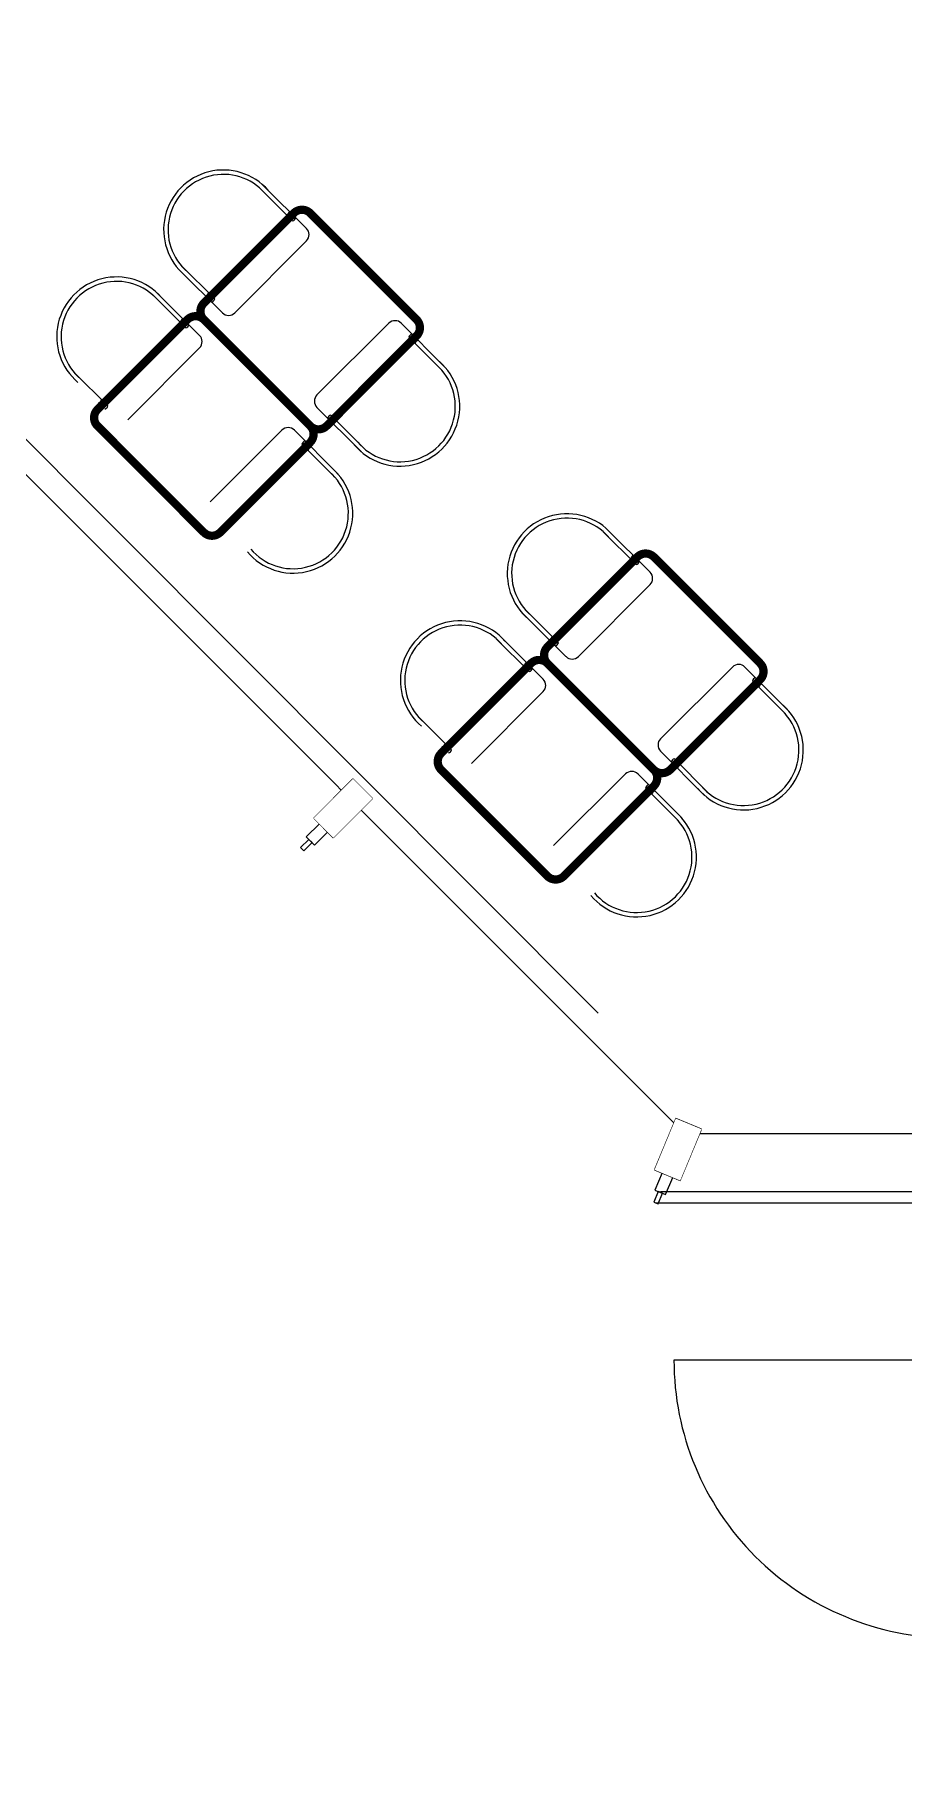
# Model space of a CAD drawing. Header units: centimetres. Extents: x -72470 to -43129, y -18750 to -16337.
# Drawn here: x -48748 to -48372, y -18534 to -17787 of the extents above; entities that cross this region are included whole.
import ezdxf

# ---------------------------------------------------------------- set-up
doc = ezdxf.new("R2010")
doc.units = ezdxf.units.CM
doc.header["$MEASUREMENT"] = 0
for name, color, linetype in [('11-021_3001-BLOK_B_ZEMIN_KAT$0$2DCAM1', 6, 'Continuous'), ('11-021_3001-BLOK_B_ZEMIN_KAT$0$2DKAPI', 180, 'Continuous'), ('11-021_500-BLOK B-str_zemin_kat$0$2DTARAMA1', 253, 'Continuous')]:
    doc.layers.add(name, color=color, linetype=linetype)
doc.layers.add('TEFRIS', color=30, linetype='Continuous', lineweight=9)

# ---------------------------------------------------------------- blocks, each defined once
blk = doc.blocks.new('DDDD')
at = {"layer": 'TEFRIS', "color": 0, "linetype": 'Continuous'}
for p, q in [((-75389.21, -9770.79), (-75389.18, -9770.77)), ((-75389.18, -9770.77), (-75389.21, -9770.79)), ((-75355.24, -9770.94), (-75340.98, -9785.15)), ((-75353.94, -9769.55), (-75335, -9788.42)), ((-75334.99, -9793.81), (-75365.94, -9824.88)), ((-75371.33, -9824.89), (-75390.6, -9805.69)), ((-75374.62, -9818.92), (-75389.19, -9804.4)), ((-75435.41, -9817.01), (-75435.38, -9816.98)), ((-75435.38, -9816.98), (-75435.41, -9817.01)), ((-75401.44, -9817.16), (-75387.18, -9831.37)), ((-75400.14, -9815.77), (-75381.2, -9834.64)), ((-75299.4, -9829.4), (-75330.45, -9860.36)), ((-75275.13, -9848.35), (-75294, -9829.41)), ((-75276.52, -9849.65), (-75290.73, -9835.39)), ((-75381.19, -9840.03), (-75412.14, -9871.1)), ((-75420.83, -9865.14), (-75435.4, -9850.62)), ((-75330.46, -9865.75), (-75311.27, -9885.01)), ((-75324.49, -9869.04), (-75309.97, -9883.61)), ((-75345.61, -9875.61), (-75376.67, -9906.57)), ((-75321.34, -9894.56), (-75340.21, -9875.62)), ((-75322.73, -9895.86), (-75336.94, -9881.6)), ((-75276.36, -9883.61), (-75276.34, -9883.59)), ((-75276.34, -9883.59), (-75276.36, -9883.61))]:
    blk.add_line(p, q, dxfattribs=at)
at = {"layer": 'TEFRIS', "color": 0, "linetype": 'Continuous', "const_width": 3.56}
for points in [[(-75287.42, -9834.87), (-75326.31, -9873.77, -0.414214), (-75333.38, -9873.77), (-75379.35, -9827.81, -0.414214), (-75379.35, -9820.74), (-75340.46, -9781.84, -0.414214), (-75333.39, -9781.84), (-75287.42, -9827.8, -0.414214)], [(-75333.38, -9880.84), (-75372.27, -9919.73, -0.414214), (-75379.34, -9919.73), (-75425.31, -9873.77, -0.414214), (-75425.31, -9866.7), (-75386.42, -9827.81, -0.414214), (-75379.35, -9827.81), (-75333.38, -9873.77, -0.414214)]]:
    blk.add_lwpolyline(points, format="xyb", close=True, dxfattribs=at)
at = {"layer": 'TEFRIS', "color": 0, "linetype": 'Continuous'}
for centre, radius, start, end in [((-75370.91, -9789), 25.81, 41.3071, 229.91069), ((-75370.91, -9789), 23.91, 41.3071, 229.91069), ((-75344.15, -9780.65), 1.87, 284.48696, 345.71678), ((-75341.45, -9783.34), 1.87, 284.48696, 345.71678), ((-75337.69, -9791.12), 3.81, 315.10187, 45.10187), ((-75417.11, -9835.22), 25.81, 41.3071, 229.91069), ((-75417.11, -9835.22), 23.91, 41.3071, 229.91069), ((-75379.14, -9815.76), 1.87, 284.48696, 345.71678), ((-75376.44, -9818.46), 1.87, 284.48696, 345.71678), ((-75390.35, -9826.87), 1.87, 284.48696, 345.71678), ((-75368.64, -9822.19), 3.81, 225.10187, 315.10187), ((-75387.65, -9829.56), 1.87, 284.48696, 345.71678), ((-75383.89, -9837.34), 3.81, 315.10187, 45.10187), ((-75296.7, -9832.1), 3.81, 44.90738, 134.90738), ((-75288.92, -9835.86), 1.87, 104.29246, 165.52229), ((-75286.23, -9838.56), 1.87, 104.29246, 165.52229), ((-75294.57, -9865.32), 25.81, 220.09856, 48.70214), ((-75294.57, -9865.32), 23.91, 220.09856, 48.70214), ((-75425.34, -9861.98), 1.87, 284.48696, 345.71678), ((-75422.64, -9864.67), 1.87, 284.48696, 345.71678), ((-75327.76, -9863.06), 3.81, 134.90738, 224.90738), ((-75324.03, -9870.85), 1.87, 104.29246, 165.52229), ((-75321.34, -9873.55), 1.87, 104.29246, 165.52229), ((-75342.91, -9878.31), 3.81, 44.90738, 134.90738), ((-75335.13, -9882.07), 1.87, 104.29246, 165.52229), ((-75332.44, -9884.77), 1.87, 104.29246, 165.52229), ((-75340.79, -9911.53), 25.81, 220.09856, 48.70214), ((-75340.79, -9911.53), 23.91, 220.09856, 48.70214)]:
    blk.add_arc(centre, radius, start, end, dxfattribs=at)

msp = doc.modelspace()

# ---------------------------------------------------------------- linework, layer by layer
at = {"layer": '11-021_3001-BLOK_B_ZEMIN_KAT$0$2DCAM1'}
for points in [[(-48477.01, -18287.07), (-48346.24, -18287.07), (-48346.24, -18532.08)], [(-48479.08, -18292.07), (-48351.24, -18292.07), (-48351.24, -18532.09)]]:
    msp.add_lwpolyline(points, dxfattribs=at)
at = {"layer": '11-021_3001-BLOK_B_ZEMIN_KAT$0$2DKAPI'}
msp.add_lwpolyline([(-48351.27, -18359.9), (-48471.27, -18359.9, 0.414214), (-48351.27, -18479.9)], format="xyb", dxfattribs=at)
at = {"layer": 'TEFRIS', "color": 0, "linetype": 'Continuous'}
msp.add_lwpolyline([(-49364.24, -17364.48), (-48466.66, -18262.07)], dxfattribs=at)
for points in [[(-48601.5, -18117.32), (-48609.99, -18108.84), (-48626.96, -18125.81), (-48618.47, -18134.29)], [(-48602.92, -18117.32), (-48609.99, -18110.25), (-48625.54, -18125.81), (-48618.47, -18132.88)], [(-48620.95, -18131.82), (-48624.48, -18128.28), (-48630.14, -18133.94), (-48626.6, -18137.47)], [(-48627.66, -18136.41), (-48629.08, -18135), (-48632.61, -18138.53), (-48631.2, -18139.95)], [(-48459.38, -18260.18), (-48470.47, -18255.59), (-48479.65, -18277.76), (-48468.56, -18282.35)], [(-48460.69, -18260.72), (-48469.92, -18256.89), (-48478.34, -18277.22), (-48469.1, -18281.05)], [(-48471.8, -18281.01), (-48476.42, -18279.1), (-48479.48, -18286.49), (-48474.86, -18288.4)], [(-48476.24, -18287.83), (-48478.09, -18287.07), (-48480.01, -18291.68), (-48478.16, -18292.45)], [(-48476.24, -18287.83), (-48478.09, -18287.07), (-48480.01, -18291.68), (-48478.16, -18292.45)], [(-48476.24, -18287.83), (-48478.09, -18287.07), (-48480.01, -18291.68), (-48478.16, -18292.45)], [(-48476.24, -18287.83), (-48478.09, -18287.07), (-48480.01, -18291.68), (-48478.16, -18292.45)], [(-48476.24, -18287.83), (-48478.09, -18287.07), (-48480.01, -18291.68), (-48478.16, -18292.45)], [(-48476.24, -18287.83), (-48478.09, -18287.07), (-48480.01, -18291.68), (-48478.16, -18292.45)], [(-48476.24, -18287.83), (-48478.09, -18287.07), (-48480.01, -18291.68), (-48478.16, -18292.45)], [(-48476.24, -18287.83), (-48478.09, -18287.07), (-48480.01, -18291.68), (-48478.16, -18292.45)], [(-48476.24, -18287.83), (-48478.09, -18287.07), (-48480.01, -18291.68), (-48478.16, -18292.45)], [(-48476.24, -18287.83), (-48478.09, -18287.07), (-48480.01, -18291.68), (-48478.16, -18292.45)], [(-48476.24, -18287.83), (-48478.09, -18287.07), (-48480.01, -18291.68), (-48478.16, -18292.45)], [(-48476.24, -18287.83), (-48478.09, -18287.07), (-48480.01, -18291.68), (-48478.16, -18292.45)], [(-48476.24, -18287.83), (-48478.09, -18287.07), (-48480.01, -18291.68), (-48478.16, -18292.45)], [(-48476.24, -18287.83), (-48478.09, -18287.07), (-48480.01, -18291.68), (-48478.16, -18292.45)], [(-48476.24, -18287.83), (-48478.09, -18287.07), (-48480.01, -18291.68), (-48478.16, -18292.45)], [(-48476.24, -18287.83), (-48478.09, -18287.07), (-48480.01, -18291.68), (-48478.16, -18292.45)], [(-48476.24, -18287.83), (-48478.09, -18287.07), (-48480.01, -18291.68), (-48478.16, -18292.45)], [(-48476.24, -18287.83), (-48478.09, -18287.07), (-48480.01, -18291.68), (-48478.16, -18292.45)], [(-48476.24, -18287.83), (-48478.09, -18287.07), (-48480.01, -18291.68), (-48478.16, -18292.45)], [(-48476.24, -18287.83), (-48478.09, -18287.07), (-48480.01, -18291.68), (-48478.16, -18292.45)], [(-48476.24, -18287.83), (-48478.09, -18287.07), (-48480.01, -18291.68), (-48478.16, -18292.45)], [(-48476.24, -18287.83), (-48478.09, -18287.07), (-48480.01, -18291.68), (-48478.16, -18292.45)], [(-48476.24, -18287.83), (-48478.09, -18287.07), (-48480.01, -18291.68), (-48478.16, -18292.45)], [(-48476.24, -18287.83), (-48478.09, -18287.07), (-48480.01, -18291.68), (-48478.16, -18292.45)], [(-48476.24, -18287.83), (-48478.09, -18287.07), (-48480.01, -18291.68), (-48478.16, -18292.45)]]:
    msp.add_lwpolyline(points, close=True, dxfattribs=at)

# ---------------------------------------------------------------- block references
for p in [(26704.91, -8082.64), (26853.41, -8231.14)]:
    msp.add_blockref('DDDD', p, dxfattribs=at)

# ---------------------------------------------------------------- next in the draw order: wipeouts: each hides what was drawn before it
at = {"color": 0, "linetype": 'Continuous'}
for points in [[(-48601.5, -18117.32), (-48618.47, -18134.29), (-48626.96, -18125.81), (-48609.99, -18108.84)], [(-48459.38, -18260.18), (-48468.56, -18282.35), (-48479.65, -18277.76), (-48470.47, -18255.59)]]:
    msp.add_wipeout(points, dxfattribs=at).dxf.layer = 'TEFRIS'

# ---------------------------------------------------------------- next in the draw order: linework, layer by layer
at = {"layer": 'TEFRIS', "color": 0, "linetype": 'Continuous'}
msp.add_lwpolyline([(-49364.24, -17364.48), (-48466.66, -18262.07)], dxfattribs=at)
for points in [[(-48601.5, -18117.32), (-48609.99, -18108.84), (-48626.96, -18125.81), (-48618.47, -18134.29)], [(-48602.92, -18117.32), (-48609.99, -18110.25), (-48625.54, -18125.81), (-48618.47, -18132.88)], [(-48620.95, -18131.82), (-48624.48, -18128.28), (-48630.14, -18133.94), (-48626.6, -18137.47)], [(-48627.66, -18136.41), (-48629.08, -18135), (-48632.61, -18138.53), (-48631.2, -18139.95)], [(-48459.38, -18260.18), (-48470.47, -18255.59), (-48479.65, -18277.76), (-48468.56, -18282.35)], [(-48460.69, -18260.72), (-48469.92, -18256.89), (-48478.34, -18277.22), (-48469.1, -18281.05)], [(-48471.8, -18281.01), (-48476.42, -18279.1), (-48479.48, -18286.49), (-48474.86, -18288.4)]]:
    msp.add_lwpolyline(points, close=True, dxfattribs=at)

# ---------------------------------------------------------------- next in the draw order: wipeouts: each hides what was drawn before it
at = {"color": 0, "linetype": 'Continuous'}
for points in [[(-48601.5, -18117.32), (-48618.47, -18134.29), (-48626.96, -18125.81), (-48609.99, -18108.84)], [(-48459.38, -18260.18), (-48468.56, -18282.35), (-48479.65, -18277.76), (-48470.47, -18255.59)]]:
    msp.add_wipeout(points, dxfattribs=at).dxf.layer = 'TEFRIS'

# ---------------------------------------------------------------- next in the draw order: linework, layer by layer
at = {"layer": 'TEFRIS', "color": 0, "linetype": 'Continuous'}
msp.add_lwpolyline([(-49364.24, -17364.48), (-48466.66, -18262.07)], dxfattribs=at)
for points in [[(-48601.5, -18117.32), (-48609.99, -18108.84), (-48626.96, -18125.81), (-48618.47, -18134.29)], [(-48602.92, -18117.32), (-48609.99, -18110.25), (-48625.54, -18125.81), (-48618.47, -18132.88)], [(-48620.95, -18131.82), (-48624.48, -18128.28), (-48630.14, -18133.94), (-48626.6, -18137.47)], [(-48627.66, -18136.41), (-48629.08, -18135), (-48632.61, -18138.53), (-48631.2, -18139.95)], [(-48459.38, -18260.18), (-48470.47, -18255.59), (-48479.65, -18277.76), (-48468.56, -18282.35)], [(-48460.69, -18260.72), (-48469.92, -18256.89), (-48478.34, -18277.22), (-48469.1, -18281.05)], [(-48471.8, -18281.01), (-48476.42, -18279.1), (-48479.48, -18286.49), (-48474.86, -18288.4)]]:
    msp.add_lwpolyline(points, close=True, dxfattribs=at)

# ---------------------------------------------------------------- next in the draw order: wipeouts: each hides what was drawn before it
at = {"color": 0, "linetype": 'Continuous'}
for points in [[(-48601.5, -18117.32), (-48618.47, -18134.29), (-48626.96, -18125.81), (-48609.99, -18108.84)], [(-48459.38, -18260.18), (-48468.56, -18282.35), (-48479.65, -18277.76), (-48470.47, -18255.59)]]:
    msp.add_wipeout(points, dxfattribs=at).dxf.layer = 'TEFRIS'

# ---------------------------------------------------------------- next in the draw order: linework, layer by layer
at = {"layer": 'TEFRIS', "color": 0, "linetype": 'Continuous'}
msp.add_lwpolyline([(-49364.24, -17364.48), (-48466.66, -18262.07)], dxfattribs=at)
for points in [[(-48601.5, -18117.32), (-48609.99, -18108.84), (-48626.96, -18125.81), (-48618.47, -18134.29)], [(-48602.92, -18117.32), (-48609.99, -18110.25), (-48625.54, -18125.81), (-48618.47, -18132.88)], [(-48620.95, -18131.82), (-48624.48, -18128.28), (-48630.14, -18133.94), (-48626.6, -18137.47)], [(-48627.66, -18136.41), (-48629.08, -18135), (-48632.61, -18138.53), (-48631.2, -18139.95)], [(-48459.38, -18260.18), (-48470.47, -18255.59), (-48479.65, -18277.76), (-48468.56, -18282.35)], [(-48460.69, -18260.72), (-48469.92, -18256.89), (-48478.34, -18277.22), (-48469.1, -18281.05)], [(-48471.8, -18281.01), (-48476.42, -18279.1), (-48479.48, -18286.49), (-48474.86, -18288.4)]]:
    msp.add_lwpolyline(points, close=True, dxfattribs=at)

# ---------------------------------------------------------------- next in the draw order: wipeouts: each hides what was drawn before it
at = {"color": 0, "linetype": 'Continuous'}
for points in [[(-48601.5, -18117.32), (-48618.47, -18134.29), (-48626.96, -18125.81), (-48609.99, -18108.84)], [(-48459.38, -18260.18), (-48468.56, -18282.35), (-48479.65, -18277.76), (-48470.47, -18255.59)]]:
    msp.add_wipeout(points, dxfattribs=at).dxf.layer = 'TEFRIS'

# ---------------------------------------------------------------- next in the draw order: linework, layer by layer
at = {"layer": 'TEFRIS', "color": 0, "linetype": 'Continuous'}
msp.add_lwpolyline([(-49364.24, -17364.48), (-48466.66, -18262.07)], dxfattribs=at)
for points in [[(-48601.5, -18117.32), (-48609.99, -18108.84), (-48626.96, -18125.81), (-48618.47, -18134.29)], [(-48602.92, -18117.32), (-48609.99, -18110.25), (-48625.54, -18125.81), (-48618.47, -18132.88)], [(-48620.95, -18131.82), (-48624.48, -18128.28), (-48630.14, -18133.94), (-48626.6, -18137.47)], [(-48627.66, -18136.41), (-48629.08, -18135), (-48632.61, -18138.53), (-48631.2, -18139.95)], [(-48459.38, -18260.18), (-48470.47, -18255.59), (-48479.65, -18277.76), (-48468.56, -18282.35)], [(-48460.69, -18260.72), (-48469.92, -18256.89), (-48478.34, -18277.22), (-48469.1, -18281.05)], [(-48471.8, -18281.01), (-48476.42, -18279.1), (-48479.48, -18286.49), (-48474.86, -18288.4)]]:
    msp.add_lwpolyline(points, close=True, dxfattribs=at)

# ---------------------------------------------------------------- next in the draw order: wipeouts: each hides what was drawn before it
at = {"color": 0, "linetype": 'Continuous'}
for points in [[(-48601.5, -18117.32), (-48618.47, -18134.29), (-48626.96, -18125.81), (-48609.99, -18108.84)], [(-48459.38, -18260.18), (-48468.56, -18282.35), (-48479.65, -18277.76), (-48470.47, -18255.59)]]:
    msp.add_wipeout(points, dxfattribs=at).dxf.layer = 'TEFRIS'

# ---------------------------------------------------------------- next in the draw order: linework, layer by layer
at = {"layer": 'TEFRIS', "color": 0, "linetype": 'Continuous'}
msp.add_lwpolyline([(-49364.24, -17364.48), (-48466.66, -18262.07)], dxfattribs=at)
for points in [[(-48601.5, -18117.32), (-48609.99, -18108.84), (-48626.96, -18125.81), (-48618.47, -18134.29)], [(-48602.92, -18117.32), (-48609.99, -18110.25), (-48625.54, -18125.81), (-48618.47, -18132.88)], [(-48620.95, -18131.82), (-48624.48, -18128.28), (-48630.14, -18133.94), (-48626.6, -18137.47)], [(-48627.66, -18136.41), (-48629.08, -18135), (-48632.61, -18138.53), (-48631.2, -18139.95)], [(-48459.38, -18260.18), (-48470.47, -18255.59), (-48479.65, -18277.76), (-48468.56, -18282.35)], [(-48460.69, -18260.72), (-48469.92, -18256.89), (-48478.34, -18277.22), (-48469.1, -18281.05)], [(-48471.8, -18281.01), (-48476.42, -18279.1), (-48479.48, -18286.49), (-48474.86, -18288.4)]]:
    msp.add_lwpolyline(points, close=True, dxfattribs=at)

# ---------------------------------------------------------------- next in the draw order: wipeouts: each hides what was drawn before it
at = {"color": 0, "linetype": 'Continuous'}
for points in [[(-48601.5, -18117.32), (-48618.47, -18134.29), (-48626.96, -18125.81), (-48609.99, -18108.84)], [(-48459.38, -18260.18), (-48468.56, -18282.35), (-48479.65, -18277.76), (-48470.47, -18255.59)]]:
    msp.add_wipeout(points, dxfattribs=at).dxf.layer = 'TEFRIS'

# ---------------------------------------------------------------- next in the draw order: linework, layer by layer
at = {"layer": 'TEFRIS', "color": 0, "linetype": 'Continuous'}
msp.add_lwpolyline([(-49364.24, -17364.48), (-48466.66, -18262.07)], dxfattribs=at)
for points in [[(-48601.5, -18117.32), (-48609.99, -18108.84), (-48626.96, -18125.81), (-48618.47, -18134.29)], [(-48602.92, -18117.32), (-48609.99, -18110.25), (-48625.54, -18125.81), (-48618.47, -18132.88)], [(-48620.95, -18131.82), (-48624.48, -18128.28), (-48630.14, -18133.94), (-48626.6, -18137.47)], [(-48627.66, -18136.41), (-48629.08, -18135), (-48632.61, -18138.53), (-48631.2, -18139.95)], [(-48459.38, -18260.18), (-48470.47, -18255.59), (-48479.65, -18277.76), (-48468.56, -18282.35)], [(-48460.69, -18260.72), (-48469.92, -18256.89), (-48478.34, -18277.22), (-48469.1, -18281.05)], [(-48471.8, -18281.01), (-48476.42, -18279.1), (-48479.48, -18286.49), (-48474.86, -18288.4)]]:
    msp.add_lwpolyline(points, close=True, dxfattribs=at)

# ---------------------------------------------------------------- next in the draw order: wipeouts: each hides what was drawn before it
at = {"color": 0, "linetype": 'Continuous'}
for points in [[(-48601.5, -18117.32), (-48618.47, -18134.29), (-48626.96, -18125.81), (-48609.99, -18108.84)], [(-48459.38, -18260.18), (-48468.56, -18282.35), (-48479.65, -18277.76), (-48470.47, -18255.59)]]:
    msp.add_wipeout(points, dxfattribs=at).dxf.layer = 'TEFRIS'

# ---------------------------------------------------------------- next in the draw order: linework, layer by layer
at = {"layer": 'TEFRIS', "color": 0, "linetype": 'Continuous'}
msp.add_lwpolyline([(-49364.24, -17364.48), (-48466.66, -18262.07)], dxfattribs=at)
for points in [[(-48601.5, -18117.32), (-48609.99, -18108.84), (-48626.96, -18125.81), (-48618.47, -18134.29)], [(-48602.92, -18117.32), (-48609.99, -18110.25), (-48625.54, -18125.81), (-48618.47, -18132.88)], [(-48620.95, -18131.82), (-48624.48, -18128.28), (-48630.14, -18133.94), (-48626.6, -18137.47)], [(-48627.66, -18136.41), (-48629.08, -18135), (-48632.61, -18138.53), (-48631.2, -18139.95)], [(-48459.38, -18260.18), (-48470.47, -18255.59), (-48479.65, -18277.76), (-48468.56, -18282.35)], [(-48460.69, -18260.72), (-48469.92, -18256.89), (-48478.34, -18277.22), (-48469.1, -18281.05)], [(-48471.8, -18281.01), (-48476.42, -18279.1), (-48479.48, -18286.49), (-48474.86, -18288.4)]]:
    msp.add_lwpolyline(points, close=True, dxfattribs=at)

# ---------------------------------------------------------------- next in the draw order: wipeouts: each hides what was drawn before it
at = {"color": 0, "linetype": 'Continuous'}
for points in [[(-48601.5, -18117.32), (-48618.47, -18134.29), (-48626.96, -18125.81), (-48609.99, -18108.84)], [(-48459.38, -18260.18), (-48468.56, -18282.35), (-48479.65, -18277.76), (-48470.47, -18255.59)]]:
    msp.add_wipeout(points, dxfattribs=at).dxf.layer = 'TEFRIS'

# ---------------------------------------------------------------- next in the draw order: linework, layer by layer
at = {"layer": 'TEFRIS', "color": 0, "linetype": 'Continuous'}
msp.add_lwpolyline([(-49364.24, -17364.48), (-48466.66, -18262.07)], dxfattribs=at)
for points in [[(-48601.5, -18117.32), (-48609.99, -18108.84), (-48626.96, -18125.81), (-48618.47, -18134.29)], [(-48602.92, -18117.32), (-48609.99, -18110.25), (-48625.54, -18125.81), (-48618.47, -18132.88)], [(-48620.95, -18131.82), (-48624.48, -18128.28), (-48630.14, -18133.94), (-48626.6, -18137.47)], [(-48627.66, -18136.41), (-48629.08, -18135), (-48632.61, -18138.53), (-48631.2, -18139.95)], [(-48459.38, -18260.18), (-48470.47, -18255.59), (-48479.65, -18277.76), (-48468.56, -18282.35)], [(-48460.69, -18260.72), (-48469.92, -18256.89), (-48478.34, -18277.22), (-48469.1, -18281.05)], [(-48471.8, -18281.01), (-48476.42, -18279.1), (-48479.48, -18286.49), (-48474.86, -18288.4)]]:
    msp.add_lwpolyline(points, close=True, dxfattribs=at)

# ---------------------------------------------------------------- next in the draw order: wipeouts: each hides what was drawn before it
at = {"color": 0, "linetype": 'Continuous'}
for points in [[(-48601.5, -18117.32), (-48618.47, -18134.29), (-48626.96, -18125.81), (-48609.99, -18108.84)], [(-48459.38, -18260.18), (-48468.56, -18282.35), (-48479.65, -18277.76), (-48470.47, -18255.59)]]:
    msp.add_wipeout(points, dxfattribs=at).dxf.layer = 'TEFRIS'

# ---------------------------------------------------------------- next in the draw order: linework, layer by layer
at = {"layer": 'TEFRIS', "color": 0, "linetype": 'Continuous'}
msp.add_lwpolyline([(-49364.24, -17364.48), (-48466.66, -18262.07)], dxfattribs=at)
for points in [[(-48601.5, -18117.32), (-48609.99, -18108.84), (-48626.96, -18125.81), (-48618.47, -18134.29)], [(-48602.92, -18117.32), (-48609.99, -18110.25), (-48625.54, -18125.81), (-48618.47, -18132.88)], [(-48620.95, -18131.82), (-48624.48, -18128.28), (-48630.14, -18133.94), (-48626.6, -18137.47)], [(-48627.66, -18136.41), (-48629.08, -18135), (-48632.61, -18138.53), (-48631.2, -18139.95)], [(-48459.38, -18260.18), (-48470.47, -18255.59), (-48479.65, -18277.76), (-48468.56, -18282.35)], [(-48460.69, -18260.72), (-48469.92, -18256.89), (-48478.34, -18277.22), (-48469.1, -18281.05)], [(-48471.8, -18281.01), (-48476.42, -18279.1), (-48479.48, -18286.49), (-48474.86, -18288.4)]]:
    msp.add_lwpolyline(points, close=True, dxfattribs=at)

# ---------------------------------------------------------------- next in the draw order: wipeouts: each hides what was drawn before it
at = {"color": 0, "linetype": 'Continuous'}
for points in [[(-48601.5, -18117.32), (-48618.47, -18134.29), (-48626.96, -18125.81), (-48609.99, -18108.84)], [(-48459.38, -18260.18), (-48468.56, -18282.35), (-48479.65, -18277.76), (-48470.47, -18255.59)]]:
    msp.add_wipeout(points, dxfattribs=at).dxf.layer = 'TEFRIS'

# ---------------------------------------------------------------- next in the draw order: linework, layer by layer
at = {"layer": 'TEFRIS', "color": 0, "linetype": 'Continuous'}
msp.add_lwpolyline([(-49364.24, -17364.48), (-48466.66, -18262.07)], dxfattribs=at)
for points in [[(-48601.5, -18117.32), (-48609.99, -18108.84), (-48626.96, -18125.81), (-48618.47, -18134.29)], [(-48602.92, -18117.32), (-48609.99, -18110.25), (-48625.54, -18125.81), (-48618.47, -18132.88)], [(-48620.95, -18131.82), (-48624.48, -18128.28), (-48630.14, -18133.94), (-48626.6, -18137.47)], [(-48627.66, -18136.41), (-48629.08, -18135), (-48632.61, -18138.53), (-48631.2, -18139.95)], [(-48459.38, -18260.18), (-48470.47, -18255.59), (-48479.65, -18277.76), (-48468.56, -18282.35)], [(-48460.69, -18260.72), (-48469.92, -18256.89), (-48478.34, -18277.22), (-48469.1, -18281.05)], [(-48471.8, -18281.01), (-48476.42, -18279.1), (-48479.48, -18286.49), (-48474.86, -18288.4)]]:
    msp.add_lwpolyline(points, close=True, dxfattribs=at)

# ---------------------------------------------------------------- next in the draw order: wipeouts: each hides what was drawn before it
at = {"color": 0, "linetype": 'Continuous'}
for points in [[(-48601.5, -18117.32), (-48618.47, -18134.29), (-48626.96, -18125.81), (-48609.99, -18108.84)], [(-48459.38, -18260.18), (-48468.56, -18282.35), (-48479.65, -18277.76), (-48470.47, -18255.59)]]:
    msp.add_wipeout(points, dxfattribs=at).dxf.layer = 'TEFRIS'

# ---------------------------------------------------------------- next in the draw order: linework, layer by layer
at = {"layer": 'TEFRIS', "color": 0, "linetype": 'Continuous'}
msp.add_lwpolyline([(-49364.24, -17364.48), (-48466.66, -18262.07)], dxfattribs=at)
for points in [[(-48601.5, -18117.32), (-48609.99, -18108.84), (-48626.96, -18125.81), (-48618.47, -18134.29)], [(-48602.92, -18117.32), (-48609.99, -18110.25), (-48625.54, -18125.81), (-48618.47, -18132.88)], [(-48620.95, -18131.82), (-48624.48, -18128.28), (-48630.14, -18133.94), (-48626.6, -18137.47)], [(-48627.66, -18136.41), (-48629.08, -18135), (-48632.61, -18138.53), (-48631.2, -18139.95)], [(-48459.38, -18260.18), (-48470.47, -18255.59), (-48479.65, -18277.76), (-48468.56, -18282.35)], [(-48460.69, -18260.72), (-48469.92, -18256.89), (-48478.34, -18277.22), (-48469.1, -18281.05)], [(-48471.8, -18281.01), (-48476.42, -18279.1), (-48479.48, -18286.49), (-48474.86, -18288.4)]]:
    msp.add_lwpolyline(points, close=True, dxfattribs=at)

# ---------------------------------------------------------------- next in the draw order: wipeouts: each hides what was drawn before it
at = {"color": 0, "linetype": 'Continuous'}
for points in [[(-48601.5, -18117.32), (-48618.47, -18134.29), (-48626.96, -18125.81), (-48609.99, -18108.84)], [(-48459.38, -18260.18), (-48468.56, -18282.35), (-48479.65, -18277.76), (-48470.47, -18255.59)]]:
    msp.add_wipeout(points, dxfattribs=at).dxf.layer = 'TEFRIS'

# ---------------------------------------------------------------- next in the draw order: linework, layer by layer
at = {"layer": 'TEFRIS', "color": 0, "linetype": 'Continuous'}
msp.add_lwpolyline([(-49364.24, -17364.48), (-48466.66, -18262.07)], dxfattribs=at)
for points in [[(-48601.5, -18117.32), (-48609.99, -18108.84), (-48626.96, -18125.81), (-48618.47, -18134.29)], [(-48602.92, -18117.32), (-48609.99, -18110.25), (-48625.54, -18125.81), (-48618.47, -18132.88)], [(-48620.95, -18131.82), (-48624.48, -18128.28), (-48630.14, -18133.94), (-48626.6, -18137.47)], [(-48627.66, -18136.41), (-48629.08, -18135), (-48632.61, -18138.53), (-48631.2, -18139.95)], [(-48459.38, -18260.18), (-48470.47, -18255.59), (-48479.65, -18277.76), (-48468.56, -18282.35)], [(-48460.69, -18260.72), (-48469.92, -18256.89), (-48478.34, -18277.22), (-48469.1, -18281.05)], [(-48471.8, -18281.01), (-48476.42, -18279.1), (-48479.48, -18286.49), (-48474.86, -18288.4)]]:
    msp.add_lwpolyline(points, close=True, dxfattribs=at)

# ---------------------------------------------------------------- next in the draw order: wipeouts: each hides what was drawn before it
at = {"color": 0, "linetype": 'Continuous'}
for points in [[(-48601.5, -18117.32), (-48618.47, -18134.29), (-48626.96, -18125.81), (-48609.99, -18108.84)], [(-48459.38, -18260.18), (-48468.56, -18282.35), (-48479.65, -18277.76), (-48470.47, -18255.59)]]:
    msp.add_wipeout(points, dxfattribs=at).dxf.layer = 'TEFRIS'

# ---------------------------------------------------------------- next in the draw order: linework, layer by layer
at = {"layer": 'TEFRIS', "color": 0, "linetype": 'Continuous'}
msp.add_lwpolyline([(-49364.24, -17364.48), (-48466.66, -18262.07)], dxfattribs=at)
for points in [[(-48601.5, -18117.32), (-48609.99, -18108.84), (-48626.96, -18125.81), (-48618.47, -18134.29)], [(-48602.92, -18117.32), (-48609.99, -18110.25), (-48625.54, -18125.81), (-48618.47, -18132.88)], [(-48620.95, -18131.82), (-48624.48, -18128.28), (-48630.14, -18133.94), (-48626.6, -18137.47)], [(-48627.66, -18136.41), (-48629.08, -18135), (-48632.61, -18138.53), (-48631.2, -18139.95)], [(-48459.38, -18260.18), (-48470.47, -18255.59), (-48479.65, -18277.76), (-48468.56, -18282.35)], [(-48460.69, -18260.72), (-48469.92, -18256.89), (-48478.34, -18277.22), (-48469.1, -18281.05)], [(-48471.8, -18281.01), (-48476.42, -18279.1), (-48479.48, -18286.49), (-48474.86, -18288.4)]]:
    msp.add_lwpolyline(points, close=True, dxfattribs=at)

# ---------------------------------------------------------------- next in the draw order: wipeouts: each hides what was drawn before it
at = {"color": 0, "linetype": 'Continuous'}
for points in [[(-48601.5, -18117.32), (-48618.47, -18134.29), (-48626.96, -18125.81), (-48609.99, -18108.84)], [(-48459.38, -18260.18), (-48468.56, -18282.35), (-48479.65, -18277.76), (-48470.47, -18255.59)]]:
    msp.add_wipeout(points, dxfattribs=at).dxf.layer = 'TEFRIS'

# ---------------------------------------------------------------- next in the draw order: linework, layer by layer
at = {"layer": 'TEFRIS', "color": 0, "linetype": 'Continuous'}
msp.add_lwpolyline([(-49364.24, -17364.48), (-48466.66, -18262.07)], dxfattribs=at)
for points in [[(-48601.5, -18117.32), (-48609.99, -18108.84), (-48626.96, -18125.81), (-48618.47, -18134.29)], [(-48602.92, -18117.32), (-48609.99, -18110.25), (-48625.54, -18125.81), (-48618.47, -18132.88)], [(-48620.95, -18131.82), (-48624.48, -18128.28), (-48630.14, -18133.94), (-48626.6, -18137.47)], [(-48627.66, -18136.41), (-48629.08, -18135), (-48632.61, -18138.53), (-48631.2, -18139.95)], [(-48459.38, -18260.18), (-48470.47, -18255.59), (-48479.65, -18277.76), (-48468.56, -18282.35)], [(-48460.69, -18260.72), (-48469.92, -18256.89), (-48478.34, -18277.22), (-48469.1, -18281.05)], [(-48471.8, -18281.01), (-48476.42, -18279.1), (-48479.48, -18286.49), (-48474.86, -18288.4)]]:
    msp.add_lwpolyline(points, close=True, dxfattribs=at)

# ---------------------------------------------------------------- next in the draw order: wipeouts: each hides what was drawn before it
at = {"color": 0, "linetype": 'Continuous'}
for points in [[(-48601.5, -18117.32), (-48618.47, -18134.29), (-48626.96, -18125.81), (-48609.99, -18108.84)], [(-48459.38, -18260.18), (-48468.56, -18282.35), (-48479.65, -18277.76), (-48470.47, -18255.59)]]:
    msp.add_wipeout(points, dxfattribs=at).dxf.layer = 'TEFRIS'

# ---------------------------------------------------------------- next in the draw order: linework, layer by layer
at = {"layer": 'TEFRIS', "color": 0, "linetype": 'Continuous'}
msp.add_lwpolyline([(-49364.24, -17364.48), (-48466.66, -18262.07)], dxfattribs=at)
for points in [[(-48601.5, -18117.32), (-48609.99, -18108.84), (-48626.96, -18125.81), (-48618.47, -18134.29)], [(-48602.92, -18117.32), (-48609.99, -18110.25), (-48625.54, -18125.81), (-48618.47, -18132.88)], [(-48620.95, -18131.82), (-48624.48, -18128.28), (-48630.14, -18133.94), (-48626.6, -18137.47)], [(-48627.66, -18136.41), (-48629.08, -18135), (-48632.61, -18138.53), (-48631.2, -18139.95)], [(-48459.38, -18260.18), (-48470.47, -18255.59), (-48479.65, -18277.76), (-48468.56, -18282.35)], [(-48460.69, -18260.72), (-48469.92, -18256.89), (-48478.34, -18277.22), (-48469.1, -18281.05)], [(-48471.8, -18281.01), (-48476.42, -18279.1), (-48479.48, -18286.49), (-48474.86, -18288.4)]]:
    msp.add_lwpolyline(points, close=True, dxfattribs=at)

# ---------------------------------------------------------------- next in the draw order: wipeouts: each hides what was drawn before it
at = {"color": 0, "linetype": 'Continuous'}
for points in [[(-48601.5, -18117.32), (-48618.47, -18134.29), (-48626.96, -18125.81), (-48609.99, -18108.84)], [(-48459.38, -18260.18), (-48468.56, -18282.35), (-48479.65, -18277.76), (-48470.47, -18255.59)]]:
    msp.add_wipeout(points, dxfattribs=at).dxf.layer = 'TEFRIS'

# ---------------------------------------------------------------- next in the draw order: linework, layer by layer
at = {"layer": 'TEFRIS', "color": 0, "linetype": 'Continuous'}
msp.add_lwpolyline([(-49364.24, -17364.48), (-48466.66, -18262.07)], dxfattribs=at)
for points in [[(-48601.5, -18117.32), (-48609.99, -18108.84), (-48626.96, -18125.81), (-48618.47, -18134.29)], [(-48602.92, -18117.32), (-48609.99, -18110.25), (-48625.54, -18125.81), (-48618.47, -18132.88)], [(-48620.95, -18131.82), (-48624.48, -18128.28), (-48630.14, -18133.94), (-48626.6, -18137.47)], [(-48627.66, -18136.41), (-48629.08, -18135), (-48632.61, -18138.53), (-48631.2, -18139.95)], [(-48459.38, -18260.18), (-48470.47, -18255.59), (-48479.65, -18277.76), (-48468.56, -18282.35)], [(-48460.69, -18260.72), (-48469.92, -18256.89), (-48478.34, -18277.22), (-48469.1, -18281.05)], [(-48471.8, -18281.01), (-48476.42, -18279.1), (-48479.48, -18286.49), (-48474.86, -18288.4)]]:
    msp.add_lwpolyline(points, close=True, dxfattribs=at)

# ---------------------------------------------------------------- next in the draw order: wipeouts: each hides what was drawn before it
at = {"color": 0, "linetype": 'Continuous'}
for points in [[(-48601.5, -18117.32), (-48618.47, -18134.29), (-48626.96, -18125.81), (-48609.99, -18108.84)], [(-48459.38, -18260.18), (-48468.56, -18282.35), (-48479.65, -18277.76), (-48470.47, -18255.59)]]:
    msp.add_wipeout(points, dxfattribs=at).dxf.layer = 'TEFRIS'

# ---------------------------------------------------------------- next in the draw order: linework, layer by layer
at = {"layer": 'TEFRIS', "color": 0, "linetype": 'Continuous'}
msp.add_lwpolyline([(-49364.24, -17364.48), (-48466.66, -18262.07)], dxfattribs=at)
for points in [[(-48601.5, -18117.32), (-48609.99, -18108.84), (-48626.96, -18125.81), (-48618.47, -18134.29)], [(-48602.92, -18117.32), (-48609.99, -18110.25), (-48625.54, -18125.81), (-48618.47, -18132.88)], [(-48620.95, -18131.82), (-48624.48, -18128.28), (-48630.14, -18133.94), (-48626.6, -18137.47)], [(-48627.66, -18136.41), (-48629.08, -18135), (-48632.61, -18138.53), (-48631.2, -18139.95)], [(-48459.38, -18260.18), (-48470.47, -18255.59), (-48479.65, -18277.76), (-48468.56, -18282.35)], [(-48460.69, -18260.72), (-48469.92, -18256.89), (-48478.34, -18277.22), (-48469.1, -18281.05)], [(-48471.8, -18281.01), (-48476.42, -18279.1), (-48479.48, -18286.49), (-48474.86, -18288.4)]]:
    msp.add_lwpolyline(points, close=True, dxfattribs=at)

# ---------------------------------------------------------------- next in the draw order: wipeouts: each hides what was drawn before it
at = {"color": 0, "linetype": 'Continuous'}
for points in [[(-48601.5, -18117.32), (-48618.47, -18134.29), (-48626.96, -18125.81), (-48609.99, -18108.84)], [(-48459.38, -18260.18), (-48468.56, -18282.35), (-48479.65, -18277.76), (-48470.47, -18255.59)]]:
    msp.add_wipeout(points, dxfattribs=at).dxf.layer = 'TEFRIS'

# ---------------------------------------------------------------- next in the draw order: linework, layer by layer
at = {"layer": 'TEFRIS', "color": 0, "linetype": 'Continuous'}
msp.add_lwpolyline([(-49364.24, -17364.48), (-48466.66, -18262.07)], dxfattribs=at)
for points in [[(-48601.5, -18117.32), (-48609.99, -18108.84), (-48626.96, -18125.81), (-48618.47, -18134.29)], [(-48602.92, -18117.32), (-48609.99, -18110.25), (-48625.54, -18125.81), (-48618.47, -18132.88)], [(-48620.95, -18131.82), (-48624.48, -18128.28), (-48630.14, -18133.94), (-48626.6, -18137.47)], [(-48627.66, -18136.41), (-48629.08, -18135), (-48632.61, -18138.53), (-48631.2, -18139.95)], [(-48459.38, -18260.18), (-48470.47, -18255.59), (-48479.65, -18277.76), (-48468.56, -18282.35)], [(-48460.69, -18260.72), (-48469.92, -18256.89), (-48478.34, -18277.22), (-48469.1, -18281.05)], [(-48471.8, -18281.01), (-48476.42, -18279.1), (-48479.48, -18286.49), (-48474.86, -18288.4)]]:
    msp.add_lwpolyline(points, close=True, dxfattribs=at)

# ---------------------------------------------------------------- next in the draw order: wipeouts: each hides what was drawn before it
at = {"color": 0, "linetype": 'Continuous'}
for points in [[(-48601.5, -18117.32), (-48618.47, -18134.29), (-48626.96, -18125.81), (-48609.99, -18108.84)], [(-48459.38, -18260.18), (-48468.56, -18282.35), (-48479.65, -18277.76), (-48470.47, -18255.59)]]:
    msp.add_wipeout(points, dxfattribs=at).dxf.layer = 'TEFRIS'

# ---------------------------------------------------------------- next in the draw order: linework, layer by layer
at = {"layer": 'TEFRIS', "color": 0, "linetype": 'Continuous'}
msp.add_lwpolyline([(-49364.24, -17364.48), (-48466.66, -18262.07)], dxfattribs=at)
for points in [[(-48601.5, -18117.32), (-48609.99, -18108.84), (-48626.96, -18125.81), (-48618.47, -18134.29)], [(-48602.92, -18117.32), (-48609.99, -18110.25), (-48625.54, -18125.81), (-48618.47, -18132.88)], [(-48620.95, -18131.82), (-48624.48, -18128.28), (-48630.14, -18133.94), (-48626.6, -18137.47)], [(-48627.66, -18136.41), (-48629.08, -18135), (-48632.61, -18138.53), (-48631.2, -18139.95)], [(-48459.38, -18260.18), (-48470.47, -18255.59), (-48479.65, -18277.76), (-48468.56, -18282.35)], [(-48460.69, -18260.72), (-48469.92, -18256.89), (-48478.34, -18277.22), (-48469.1, -18281.05)], [(-48471.8, -18281.01), (-48476.42, -18279.1), (-48479.48, -18286.49), (-48474.86, -18288.4)]]:
    msp.add_lwpolyline(points, close=True, dxfattribs=at)

# ---------------------------------------------------------------- next in the draw order: wipeouts: each hides what was drawn before it
at = {"color": 0, "linetype": 'Continuous'}
for points in [[(-48601.5, -18117.32), (-48618.47, -18134.29), (-48626.96, -18125.81), (-48609.99, -18108.84)], [(-48459.38, -18260.18), (-48468.56, -18282.35), (-48479.65, -18277.76), (-48470.47, -18255.59)]]:
    msp.add_wipeout(points, dxfattribs=at).dxf.layer = 'TEFRIS'

# ---------------------------------------------------------------- next in the draw order: linework, layer by layer
at = {"layer": 'TEFRIS', "color": 0, "linetype": 'Continuous'}
msp.add_lwpolyline([(-49364.24, -17364.48), (-48466.66, -18262.07)], dxfattribs=at)
for points in [[(-48601.5, -18117.32), (-48609.99, -18108.84), (-48626.96, -18125.81), (-48618.47, -18134.29)], [(-48602.92, -18117.32), (-48609.99, -18110.25), (-48625.54, -18125.81), (-48618.47, -18132.88)], [(-48620.95, -18131.82), (-48624.48, -18128.28), (-48630.14, -18133.94), (-48626.6, -18137.47)], [(-48627.66, -18136.41), (-48629.08, -18135), (-48632.61, -18138.53), (-48631.2, -18139.95)], [(-48459.38, -18260.18), (-48470.47, -18255.59), (-48479.65, -18277.76), (-48468.56, -18282.35)], [(-48460.69, -18260.72), (-48469.92, -18256.89), (-48478.34, -18277.22), (-48469.1, -18281.05)], [(-48471.8, -18281.01), (-48476.42, -18279.1), (-48479.48, -18286.49), (-48474.86, -18288.4)]]:
    msp.add_lwpolyline(points, close=True, dxfattribs=at)

# ---------------------------------------------------------------- next in the draw order: wipeouts: each hides what was drawn before it
at = {"color": 0, "linetype": 'Continuous'}
for points in [[(-48601.5, -18117.32), (-48618.47, -18134.29), (-48626.96, -18125.81), (-48609.99, -18108.84)], [(-48459.38, -18260.18), (-48468.56, -18282.35), (-48479.65, -18277.76), (-48470.47, -18255.59)]]:
    msp.add_wipeout(points, dxfattribs=at).dxf.layer = 'TEFRIS'

# ---------------------------------------------------------------- next in the draw order: linework, layer by layer
at = {"layer": 'TEFRIS', "color": 0, "linetype": 'Continuous'}
msp.add_lwpolyline([(-49364.24, -17364.48), (-48466.66, -18262.07)], dxfattribs=at)
for points in [[(-48601.5, -18117.32), (-48609.99, -18108.84), (-48626.96, -18125.81), (-48618.47, -18134.29)], [(-48602.92, -18117.32), (-48609.99, -18110.25), (-48625.54, -18125.81), (-48618.47, -18132.88)], [(-48620.95, -18131.82), (-48624.48, -18128.28), (-48630.14, -18133.94), (-48626.6, -18137.47)], [(-48627.66, -18136.41), (-48629.08, -18135), (-48632.61, -18138.53), (-48631.2, -18139.95)], [(-48459.38, -18260.18), (-48470.47, -18255.59), (-48479.65, -18277.76), (-48468.56, -18282.35)], [(-48460.69, -18260.72), (-48469.92, -18256.89), (-48478.34, -18277.22), (-48469.1, -18281.05)], [(-48471.8, -18281.01), (-48476.42, -18279.1), (-48479.48, -18286.49), (-48474.86, -18288.4)]]:
    msp.add_lwpolyline(points, close=True, dxfattribs=at)

# ---------------------------------------------------------------- next in the draw order: wipeouts: each hides what was drawn before it
at = {"color": 0, "linetype": 'Continuous'}
for points in [[(-48601.5, -18117.32), (-48618.47, -18134.29), (-48626.96, -18125.81), (-48609.99, -18108.84)], [(-48459.38, -18260.18), (-48468.56, -18282.35), (-48479.65, -18277.76), (-48470.47, -18255.59)]]:
    msp.add_wipeout(points, dxfattribs=at).dxf.layer = 'TEFRIS'

# ---------------------------------------------------------------- next in the draw order: linework, layer by layer
at = {"layer": 'TEFRIS', "color": 0, "linetype": 'Continuous'}
msp.add_lwpolyline([(-49364.24, -17364.48), (-48466.66, -18262.07)], dxfattribs=at)
for points in [[(-48601.5, -18117.32), (-48609.99, -18108.84), (-48626.96, -18125.81), (-48618.47, -18134.29)], [(-48602.92, -18117.32), (-48609.99, -18110.25), (-48625.54, -18125.81), (-48618.47, -18132.88)], [(-48620.95, -18131.82), (-48624.48, -18128.28), (-48630.14, -18133.94), (-48626.6, -18137.47)], [(-48627.66, -18136.41), (-48629.08, -18135), (-48632.61, -18138.53), (-48631.2, -18139.95)], [(-48459.38, -18260.18), (-48470.47, -18255.59), (-48479.65, -18277.76), (-48468.56, -18282.35)], [(-48460.69, -18260.72), (-48469.92, -18256.89), (-48478.34, -18277.22), (-48469.1, -18281.05)], [(-48471.8, -18281.01), (-48476.42, -18279.1), (-48479.48, -18286.49), (-48474.86, -18288.4)]]:
    msp.add_lwpolyline(points, close=True, dxfattribs=at)

# ---------------------------------------------------------------- next in the draw order: wipeouts: each hides what was drawn before it
at = {"color": 0, "linetype": 'Continuous'}
for points in [[(-48601.5, -18117.32), (-48618.47, -18134.29), (-48626.96, -18125.81), (-48609.99, -18108.84)], [(-48459.38, -18260.18), (-48468.56, -18282.35), (-48479.65, -18277.76), (-48470.47, -18255.59)]]:
    msp.add_wipeout(points, dxfattribs=at).dxf.layer = 'TEFRIS'

# ---------------------------------------------------------------- next in the draw order: linework, layer by layer
at = {"layer": 'TEFRIS', "color": 0, "linetype": 'Continuous'}
msp.add_lwpolyline([(-49364.24, -17364.48), (-48466.66, -18262.07)], dxfattribs=at)
for points in [[(-48601.5, -18117.32), (-48609.99, -18108.84), (-48626.96, -18125.81), (-48618.47, -18134.29)], [(-48602.92, -18117.32), (-48609.99, -18110.25), (-48625.54, -18125.81), (-48618.47, -18132.88)], [(-48620.95, -18131.82), (-48624.48, -18128.28), (-48630.14, -18133.94), (-48626.6, -18137.47)], [(-48627.66, -18136.41), (-48629.08, -18135), (-48632.61, -18138.53), (-48631.2, -18139.95)], [(-48459.38, -18260.18), (-48470.47, -18255.59), (-48479.65, -18277.76), (-48468.56, -18282.35)], [(-48460.69, -18260.72), (-48469.92, -18256.89), (-48478.34, -18277.22), (-48469.1, -18281.05)], [(-48471.8, -18281.01), (-48476.42, -18279.1), (-48479.48, -18286.49), (-48474.86, -18288.4)]]:
    msp.add_lwpolyline(points, close=True, dxfattribs=at)

# ---------------------------------------------------------------- next in the draw order: wipeouts: each hides what was drawn before it
at = {"color": 0, "linetype": 'Continuous'}
for points in [[(-48601.5, -18117.32), (-48618.47, -18134.29), (-48626.96, -18125.81), (-48609.99, -18108.84)], [(-48459.38, -18260.18), (-48468.56, -18282.35), (-48479.65, -18277.76), (-48470.47, -18255.59)]]:
    msp.add_wipeout(points, dxfattribs=at).dxf.layer = 'TEFRIS'

# ---------------------------------------------------------------- next in the draw order: linework, layer by layer
at = {"layer": '11-021_3001-BLOK_B_ZEMIN_KAT$0$2DCAM1'}
msp.add_lwpolyline([(-48466.66, -18262.07), (-48321.24, -18262.07), (-48321.24, -18534.16)], dxfattribs=at)
at = {"layer": 'TEFRIS', "color": 0, "linetype": 'Continuous'}
msp.add_lwpolyline([(-49364.24, -17364.48), (-48466.66, -18262.07)], dxfattribs=at)
for points in [[(-48601.5, -18117.32), (-48609.99, -18108.84), (-48626.96, -18125.81), (-48618.47, -18134.29)], [(-48602.92, -18117.32), (-48609.99, -18110.25), (-48625.54, -18125.81), (-48618.47, -18132.88)], [(-48620.95, -18131.82), (-48624.48, -18128.28), (-48630.14, -18133.94), (-48626.6, -18137.47)], [(-48627.66, -18136.41), (-48629.08, -18135), (-48632.61, -18138.53), (-48631.2, -18139.95)], [(-48459.38, -18260.18), (-48470.47, -18255.59), (-48479.65, -18277.76), (-48468.56, -18282.35)], [(-48460.69, -18260.72), (-48469.92, -18256.89), (-48478.34, -18277.22), (-48469.1, -18281.05)], [(-48471.8, -18281.01), (-48476.42, -18279.1), (-48479.48, -18286.49), (-48474.86, -18288.4)]]:
    msp.add_lwpolyline(points, close=True, dxfattribs=at)

# ---------------------------------------------------------------- next in the draw order: wipeouts: each hides what was drawn before it
at = {"color": 0, "linetype": 'Continuous'}
for points in [[(-48601.5, -18117.32), (-48618.47, -18134.29), (-48626.96, -18125.81), (-48609.99, -18108.84)], [(-48459.38, -18260.18), (-48468.56, -18282.35), (-48479.65, -18277.76), (-48470.47, -18255.59)]]:
    msp.add_wipeout(points, dxfattribs=at).dxf.layer = 'TEFRIS'

# ---------------------------------------------------------------- next in the draw order: hatches: boundary and pattern name
at = {"layer": '11-021_500-BLOK B-str_zemin_kat$0$2DTARAMA1'}
h = msp.add_hatch(dxfattribs=at)
h.set_pattern_fill('ANSI33', color=256, scale=100)
h.set_pattern_definition([(45, (-405862.577, -192797.837), (-17.6776695, 17.6776695), []), (45, (-405844.9, -192797.837), (-17.6776695, 17.6776695), [12.5, -6.25])])
edge = h.paths.add_edge_path()
edge.add_arc((-45801.24, -17327.07), 40, 0, 360)
edge = h.paths.add_edge_path()
edge.add_arc((-46641.24, -17327.07), 40, 0, 360)
edge = h.paths.add_edge_path()
edge.add_arc((-47481.24, -17327.07), 40, 0, 360)
edge = h.paths.add_edge_path()
edge.add_arc((-48321.24, -17327.07), 40, 0, 360)
h.paths.add_polyline_path([(-47188.77, -17161.4), (-47015.01, -17161.4), (-47015.01, -17115.45), (-47188.77, -17115.45)], flags=9)
h.paths.add_polyline_path([(-46335.56, -17161.43), (-46161.79, -17161.43), (-46161.79, -17115.45), (-46335.56, -17115.45)], flags=9)
h.paths.add_polyline_path([(-48028.77, -17161.43), (-47873.65, -17161.43), (-47873.65, -17115.45), (-48028.77, -17115.45)], flags=9)
edge = h.paths.add_edge_path()
edge.add_arc((-49161.24, -17327.07), 40, 0, 360)
edge = h.paths.add_edge_path()
edge.add_arc((-47481.24, -18167.07), 40, 0, 360)
edge = h.paths.add_edge_path()
edge.add_arc((-46641.24, -18167.07), 40, 0, 360)
edge = h.paths.add_edge_path()
edge.add_arc((-45801.24, -18167.07), 40, 0, 360)

# ---------------------------------------------------------------- next in the draw order: linework, layer by layer
at = {"layer": 'TEFRIS', "color": 0, "linetype": 'Continuous'}
msp.add_line((-48813.84, -17899.58), (-48504.05, -18210.1), dxfattribs=at)

doc.saveas('drawing.dxf')
